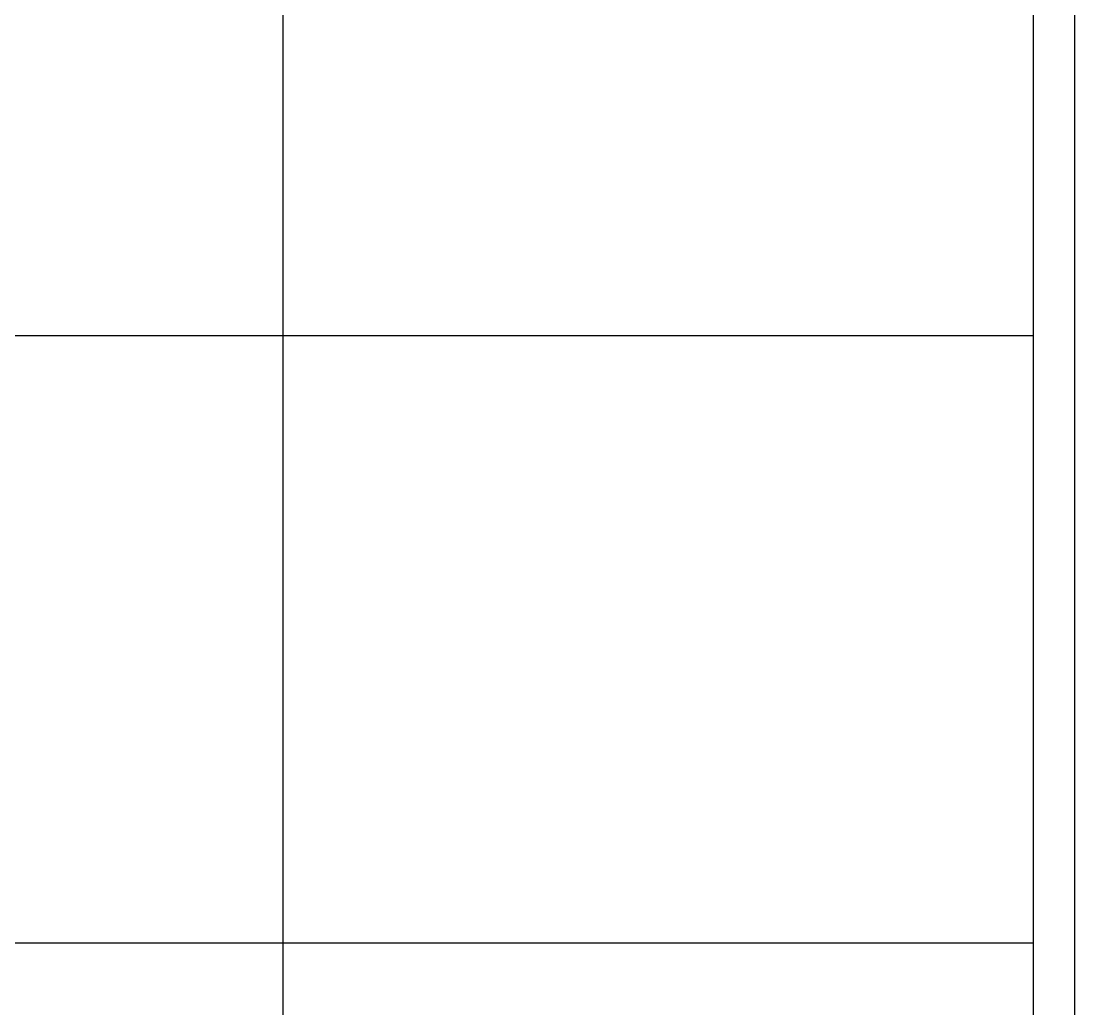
# Model space of a CAD drawing. Header units: inches. Extents: x 3613 to 8393, y -2205 to -794.
# Drawn here: x 7801.6 to 7904.5, y -1089.2 to -992.8 of the extents above; entities that cross this region are included whole.
import ezdxf

# ---------------------------------------------------------------- set-up
doc = ezdxf.new("R2010")
doc.units = ezdxf.units.IN
doc.header["$MEASUREMENT"] = 0

msp = doc.modelspace()

# ---------------------------------------------------------------- linework, layer by layer
for p, q in [((7827.183, -894.646), (7827.183, -1150.606)), ((7900.431, -1181.386), (7900.431, -894.646)), ((7503.993, -1023.522), (7900.431, -1023.522)), ((7503.993, -1082.777), (7900.431, -1082.777))]:
    msp.add_line(p, q)
msp.add_lwpolyline([(7904.469, -1185.646), (7904.469, -888.646), (7484.469, -888.646), (7484.469, -1185.646)], close=True)

doc.saveas('drawing.dxf')
